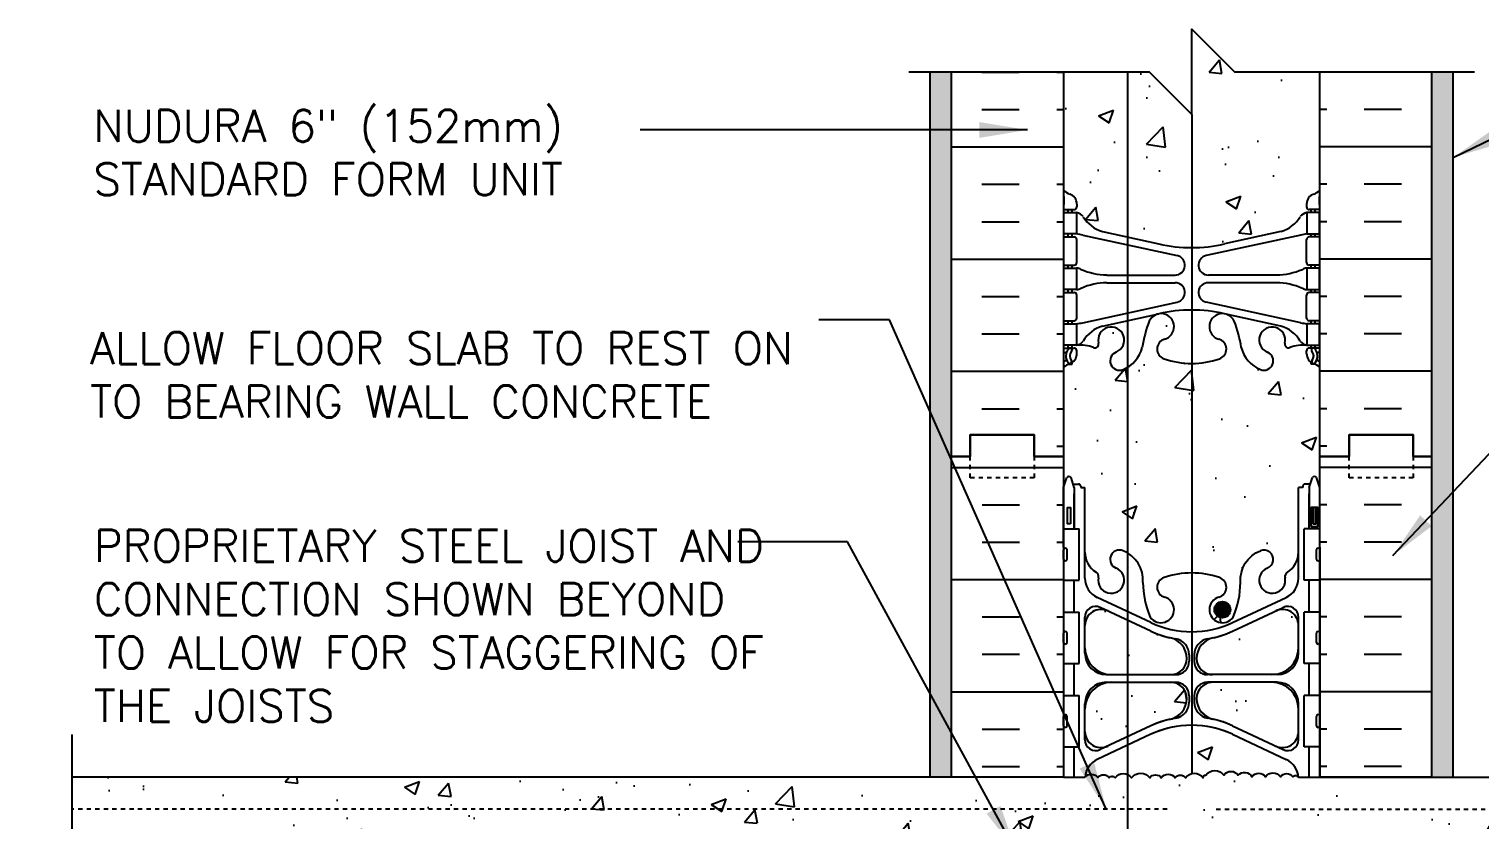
# Model space of a CAD drawing. Header units: inches. Extents: x 99.4 to 157.3, y 159.2 to 230.7.
# Drawn here: x 99.42 to 133.39, y 211.91 to 230.42 of the extents above; entities that cross this region are included whole.
import ezdxf

# ---------------------------------------------------------------- set-up
doc = ezdxf.new("R2010")
doc.units = ezdxf.units.IN
doc.header["$LTSCALE"] = 0.5
doc.header["$MEASUREMENT"] = 0
doc.linetypes.add('DASHED2', pattern=[0.375, 0.25, -0.125])
doc.linetypes.add('HIDDEN2', pattern=[0.1875, 0.125, -0.0625])
for name, color, linetype in [('HATCH', 12, 'Continuous'), ('Hidden2', 12, 'HIDDEN2'), ('line25', 2, 'Continuous'), ('LINE3', 3, 'Continuous'), ('LINE50', 5, 'Continuous'), ('LINE9', 9, 'Continuous'), ('TEXT', 4, 'Continuous'), ('Web_Edge', 9, 'Continuous')]:
    doc.layers.add(name, color=color, linetype=linetype)
doc.styles.add('DIM', font='romans.shx', dxfattribs={"width": 0.7})
doc.styles.add('ROMANS', font='romans.shx', dxfattribs={"height": 0.75})
doc.dimstyles.new('ext_12', dxfattribs={"dimscale": 12, "dimtxt": 0.075, "dimasz": 0.09375, "dimexe": 0.09375, "dimexo": 0.0625, "dimgap": 0.0625, "dimtad": 1, "dimdec": 1, "dimzin": 2, "dimdsep": 46, "dimlunit": 4, "dimtxsty": 'DIM', "dimcen": 0.09, "dimdle": 0.09375, "dimclrt": 4, "dimadec": 0, "dimazin": 0, "dimtfac": 1, "dimtdec": 1, "dimtmove": 2, "dimatfit": 3, "dimfxl": 1, "dimfrac": 2, "dimtolj": 1, "dimtzin": 0, "dimarcsym": 0})
pattern_1 = [(50, (0, 0), (3.5863, -0.31376), [0.375, -4.125]), (355, (0, 0), (-0.693757, 3.76096), [0.3, -3.3]), (100.4514, (0.299, -0.026), (2.892544, 3.4472), [0.3187, -3.50571]), (46.1842, (0, 1), (5.33621, -0.827596), [0.5625, -6.1875]), (96.6356, (0.4447, 0.931), (4.67331, 4.87059), [0.47805, -5.25857]), (351.1842, (0, 1), (4.67331, 4.87059), [0.45, -4.95]), (21, (0.5, 0.75), (2.984535, -2.013094), [0.375, -4.125]), (326, (0.5, 0.75), (1.216577, 3.62575), [0.3, -3.3]), (71.4514, (0.7487, 0.5822), (4.20111, 1.612656), [0.3187, -3.50571]), (37.5, (0, 0), (0.060799, 1.664469), [0, -3.26, 0, -3.35, 0, -3.3125]), (7.5, (0, 0), (1.315348, 1.972059), [0, -1.91, 0, -3.185, 0, -1.2625]), (327.5, (-1.115, 0), (2.669112, -0.1127744), [0, -1.25, 0, -3.9, 0, -5.175]), (317.5, (-1.615, 0), (2.91593, 0.500525), [0, -1.625, 0, -2.59, 0, -3.675])]

# ---------------------------------------------------------------- blocks, each defined once
blk = doc.blocks.new('Cutline')
at = {"layer": 'LINE9'}
blk.add_lwpolyline([(-12.25, 0), (-6.625, 0), (-5.625, -1), (-5.625, 1), (-4.625, 0), (1, 0)], dxfattribs=at)

msp = doc.modelspace()

# ---------------------------------------------------------------- hatches: boundary and pattern name
at = {"layer": 'HATCH'}
h = msp.add_hatch(dxfattribs=at)
h.set_pattern_fill('AR-CONC', color=256, scale=0.5)
h.set_pattern_definition(pattern_1)
h.paths.add_polyline_path([(129.645, 229.415), (127.645, 229.415), (126.645, 230.415), (126.645, 228.415), (125.645, 229.415), (123.645, 229.415), (123.645, 226.634, 0.082415), (123.788, 226.555, -0.317837), (123.955, 226.319), (123.955, 226.252, -0.414214), (123.892, 226.189), (123.845, 226.189), (123.845, 226.119), (123.95, 226.119, -0.188973), (124.106, 226.024, 0.196323), (124.555, 225.678), (125.877, 225.388, 0.057795), (126.645, 225.298, 0.057795), (127.413, 225.388), (128.735, 225.678, 0.196323), (129.184, 226.024, -0.188973), (129.34, 226.119), (129.445, 226.119), (129.445, 226.189), (129.397, 226.189, -0.414214), (129.335, 226.252), (129.335, 226.319, -0.317837), (129.501, 226.555, 0.082415), (129.645, 226.634)])
h.paths.add_polyline_path([(129.645, 222.504, 0.064398), (129.535, 222.57), (129.445, 222.57), (129.445, 222.612, -0.249069), (129.335, 222.819), (129.335, 222.887, -0.414214), (129.397, 222.949), (129.445, 222.949), (129.445, 223.019), (129.34, 223.019, 0.10046), (128.946, 222.962, -0.601435), (128.827, 223.067, 2.182095), (128.416, 222.854, -1), (128.253, 222.445, -0.24438), (127.805, 222.966, 0.053157), (127.639, 223.58, 0.223253), (127.438, 223.745), (127.419, 223.749, 0.955472), (127.281, 223.156, -0.735593), (127.293, 222.698, -0.082755), (126.645, 222.59, -0.082755), (125.996, 222.698, -0.735593), (126.009, 223.156, 0.955472), (125.871, 223.749), (125.851, 223.745, 0.223253), (125.651, 223.58, 0.053157), (125.485, 222.966, -0.24438), (125.036, 222.445, -1), (124.873, 222.854, 2.182095), (124.463, 223.067, -0.601435), (124.343, 222.962, 0.10046), (123.95, 223.019), (123.845, 223.019), (123.845, 222.949), (123.892, 222.949, -0.414214), (123.955, 222.887), (123.955, 222.819, -0.249069), (123.845, 222.612), (123.845, 222.57), (123.755, 222.57, 0.064398), (123.645, 222.504), (123.645, 220.415), (123.645, 219.687), (123.72, 219.917, -0.6), (123.82, 219.917), (123.869, 219.767), (123.995, 219.767, -0.414214), (124.045, 219.717), (124.045, 219.687), (124.145, 219.687), (124.145, 218.171, 0.258958), (124.404, 217.704, -0.31131), (124.46, 217.574, 2.127293), (124.873, 217.799, -1), (125.036, 218.207, -0.325306), (125.503, 217.465, 0.10488), (125.675, 216.653, 1.422913), (126.009, 217.12, -0.735593), (125.996, 217.578, -0.082755), (126.645, 217.687, -0.082755), (127.293, 217.578, -0.735593), (127.281, 217.12, 1.422913), (127.614, 216.653, 0.10488), (127.786, 217.465, -0.325306), (128.253, 218.207, -1), (128.416, 217.799, 2.127293), (128.829, 217.574, -0.31131), (128.886, 217.704, 0.258958), (129.145, 218.171), (129.145, 219.687), (129.245, 219.687), (129.245, 219.717, -0.414214), (129.295, 219.767), (129.421, 219.767), (129.47, 219.917, -0.6), (129.57, 219.917), (129.645, 219.687), (129.645, 220.415)])
h.paths.add_polyline_path([(126.155, 215.127), (124.77, 215.127, 0.414214), (124.145, 214.502), (124.145, 213.975, 0.549071), (124.679, 213.635), (125.691, 214.109, -0.053094), (126.142, 214.264, 0.350119), (126.53, 214.752, 0.413582)])
h.paths.add_polyline_path([(126.142, 216.169, -0.053094), (125.691, 216.324), (124.679, 216.798, 0.549071), (124.145, 216.458), (124.145, 215.932, 0.414214), (124.77, 215.307), (126.155, 215.307, 0.085652), (126.28, 215.328, 0.316711), (126.53, 215.681, 0.350119)])
h.paths.add_polyline_path([(129.145, 215.932), (129.145, 216.458, 0.549071), (128.611, 216.798), (127.598, 216.324, -0.053094), (127.148, 216.169, 0.350119), (126.76, 215.681, 0.413582), (127.135, 215.307), (128.52, 215.307, 0.414214)])
h.paths.add_polyline_path([(128.52, 215.127), (127.135, 215.127, 0.413582), (126.76, 214.752, 0.350119), (127.148, 214.264, -0.053094), (127.598, 214.109), (128.611, 213.635, 0.549071), (129.145, 213.975), (129.145, 214.502, 0.414214)])
h.paths.add_polyline_path([(127.598, 213.91, 0.093369), (126.792, 214.118, 0.016332), (126.645, 214.122, 0.109869), (125.691, 213.91), (124.433, 213.321, 0.270973), (124.146, 212.906, -0.486686), (124.447, 212.9, -0.520567), (124.708, 212.892, -0.520567), (124.85, 212.892, -0.520567), (125.237, 212.892, -0.520567), (125.663, 212.892, -0.520567), (125.932, 212.892, -0.520567), (126.256, 212.892, -0.520567), (126.5, 212.892, -0.520567), (126.911, 212.892, -0.520567), (126.974, 212.955, -0.520567), (127.393, 212.955, -0.520567), (127.732, 212.955, -0.520567), (128.056, 212.916, -0.520567), (128.372, 212.916, -0.520567), (128.72, 212.916, -0.520567), (129.012, 212.916, -0.542707), (129.143, 212.906, 0.270973), (128.857, 213.321)])
h.paths.add_polyline_path([(127.645, 209.656), (126.145, 209.656), (125.645, 209.656), (125.645, 208.942), (125.691, 208.92, 0.109869), (126.645, 208.708, 0.109869), (127.598, 208.92), (127.645, 208.942)])
h.paths.add_polyline_path([(128.857, 209.509, 0.118993), (129.04, 209.656), (128.145, 209.656), (128.145, 209.176)])
h.paths.add_polyline_path([(125.145, 209.656), (124.25, 209.656, 0.118993), (124.433, 209.509), (125.145, 209.176)])
h.paths.add_polyline_path([(125.145, 208.977), (124.679, 209.195, 0.549071), (124.145, 208.856), (124.145, 208.329, 0.414214), (124.77, 207.704), (125.145, 207.704)])
h.paths.add_polyline_path([(126.142, 208.566, -0.053094), (125.691, 208.722), (125.645, 208.743), (125.645, 207.704), (126.155, 207.704, 0.413582), (126.53, 208.078, 0.350119)])
h.paths.add_polyline_path([(127.645, 208.743), (127.598, 208.722, -0.053094), (127.148, 208.566, 0.350119), (126.76, 208.078, 0.413582), (127.135, 207.704), (127.645, 207.704)])
h.paths.add_polyline_path([(129.145, 208.329), (129.145, 208.856, 0.549071), (128.611, 209.195), (128.145, 208.977), (128.145, 207.704), (128.52, 207.704, 0.414214)])
h.paths.add_polyline_path([(128.52, 207.524), (128.145, 207.524), (128.145, 206.251), (128.611, 206.033, 0.549071), (129.145, 206.372), (129.145, 206.899, 0.414214)])
h.paths.add_polyline_path([(127.645, 207.524), (127.135, 207.524, 0.413582), (126.76, 207.15, 0.350119), (127.148, 206.662, -0.053094), (127.598, 206.506), (127.645, 206.485)])
h.paths.add_polyline_path([(126.53, 207.15, 0.413582), (126.155, 207.524), (125.645, 207.524), (125.645, 206.485), (125.691, 206.506, -0.053094), (126.142, 206.662, 0.350119)])
h.paths.add_polyline_path([(125.145, 207.524), (124.77, 207.524, 0.414214), (124.145, 206.899), (124.145, 206.372, 0.549071), (124.679, 206.033), (125.145, 206.251)])
h.paths.add_polyline_path([(129.421, 203.064), (129.295, 203.064, -0.414214), (129.245, 203.114), (129.245, 203.144), (129.145, 203.144), (129.145, 204.659, 0.258958), (128.886, 205.126, -0.31131), (128.829, 205.256, 2.127293), (128.416, 205.032, -1), (128.253, 204.623, -0.325306), (127.786, 205.365, 0.034052), (127.768, 205.637), (127.396, 205.637, -0.53267), (127.293, 205.252, -0.082755), (126.645, 205.144, -0.082755), (125.996, 205.252, -0.53267), (125.893, 205.637), (125.522, 205.637, 0.034052), (125.503, 205.365, -0.325306), (125.036, 204.623, -1), (124.873, 205.032, 2.127293), (124.46, 205.256, -0.31131), (124.404, 205.126, 0.258958), (124.145, 204.659), (124.145, 203.144), (124.045, 203.144), (124.045, 203.114, -0.414214), (123.995, 203.064), (123.869, 203.064), (123.82, 202.914, -0.6), (123.72, 202.914), (123.645, 203.144), (123.645, 202.415), (123.645, 200.326, 0.064398), (123.755, 200.26), (123.845, 200.26), (123.845, 200.219, -0.249069), (123.955, 200.011), (123.955, 199.944, -0.414214), (123.892, 199.881), (123.845, 199.881), (123.845, 199.811), (123.95, 199.811, 0.10046), (124.343, 199.869, -0.601435), (124.463, 199.764, 2.182095), (124.873, 199.977, -1), (125.036, 200.385, -0.24438), (125.485, 199.864, 0.053157), (125.651, 199.25, 0.223253), (125.851, 199.085), (125.871, 199.081, 0.955472), (126.009, 199.675, -0.735593), (125.996, 200.133, -0.082755), (126.645, 200.241, -0.082755), (127.293, 200.133, -0.735593), (127.281, 199.675, 0.955472), (127.419, 199.081), (127.438, 199.085, 0.223253), (127.639, 199.25, 0.053157), (127.805, 199.864, -0.24438), (128.253, 200.385, -1), (128.416, 199.977, 2.182095), (128.827, 199.764, -0.601435), (128.946, 199.869, 0.10046), (129.34, 199.811), (129.445, 199.811), (129.445, 199.881), (129.397, 199.881, -0.414214), (129.335, 199.944), (129.335, 200.011, -0.249069), (129.445, 200.219), (129.445, 200.26), (129.535, 200.26, 0.064398), (129.645, 200.326), (129.645, 202.415), (129.645, 203.144), (129.57, 202.914, -0.6), (129.47, 202.914)])
h.paths.add_polyline_path([(127.645, 206.104, 0.009886), (127.614, 206.177, 1.422913), (127.281, 205.71, -0.101347), (127.366, 205.666), (127.366, 205.864), (127.645, 205.864)])
h.paths.add_polyline_path([(125.675, 206.177, 0.009886), (125.645, 206.104), (125.645, 205.864), (125.923, 205.864), (125.923, 205.666, -0.101347), (126.009, 205.71, 1.422913)])
h.paths.add_polyline_path([(129.645, 196.197, 0.082415), (129.501, 196.276, -0.317837), (129.335, 196.511), (129.335, 196.579, -0.414214), (129.397, 196.641), (129.445, 196.641), (129.445, 196.711), (129.34, 196.711, -0.188973), (129.184, 196.806, 0.196323), (128.735, 197.153), (127.413, 197.443, 0.057795), (126.645, 197.532, 0.057795), (125.877, 197.443), (124.555, 197.153, 0.196323), (124.106, 196.806, -0.188973), (123.95, 196.711), (123.845, 196.711), (123.845, 196.641), (123.892, 196.641, -0.414214), (123.955, 196.579), (123.955, 196.511, -0.317837), (123.788, 196.276, 0.082415), (123.645, 196.197), (123.645, 190.634, 0.082415), (123.788, 190.555, -0.317837), (123.955, 190.319), (123.955, 190.252, -0.414214), (123.892, 190.189), (123.845, 190.189), (123.845, 190.119), (123.95, 190.119, -0.188973), (124.106, 190.024, 0.196323), (124.555, 189.678), (125.877, 189.388, 0.057795), (126.645, 189.298, 0.057795), (127.413, 189.388), (128.735, 189.678, 0.196323), (129.184, 190.024, -0.188973), (129.34, 190.119), (129.445, 190.119), (129.445, 190.189), (129.397, 190.189, -0.414214), (129.335, 190.252), (129.335, 190.319, -0.317837), (129.501, 190.555, 0.082415), (129.645, 190.634)])
h = msp.add_hatch(dxfattribs=at)
h.set_pattern_fill('AR-SAND', color=256, scale=0.25, style=0)
h.set_pattern_definition([(142.5, (120.6231, 219.33218), (0.0157483, 0.481706), [0, -0.38, 0, -0.425, 0, -0.40625]), (172.5, (120.6231, 219.3322), (-0.442444, 0.705537), [0, -0.205, 0, -0.3425, 0, -0.13125]), (212.5, (120.9306, 219.3322), (-0.7785355, 0.0014148), [0, -0.125, 0, -0.45, 0, -0.5875]), (222.5, (120.9306, 219.3322), (-0.751532, 0.219419), [0, -0.0625, 0, -0.295, 0, -0.3375])])
h.paths.add_polyline_path([(120.52, 229.415), (121.02, 229.415), (121.02, 220.415), (121.02, 212.906), (120.52, 212.906)])
h.paths.add_polyline_path([(121.02, 184.415), (120.52, 184.415), (120.52, 195.656), (121.02, 195.656)])
h.paths.add_polyline_path([(100.42, 196.156), (100.42, 195.656), (123.145, 195.656), (123.145, 196.156)])
h = msp.add_hatch(dxfattribs=at)
h.set_pattern_fill('AR-SAND', color=256, scale=0.25, style=0)
h.set_pattern_definition([(37.5, (132.6664, 219.33218), (-0.0157483, 0.481706), [0, -0.38, 0, -0.425, 0, -0.40625]), (7.5, (132.6664, 219.3322), (0.442444, 0.705537), [0, -0.205, 0, -0.3425, 0, -0.13125]), (327.5, (132.3589, 219.3322), (0.7785355, 0.0014148), [0, -0.125, 0, -0.45, 0, -0.5875]), (317.5, (132.3589, 219.3322), (0.751532, 0.219419), [0, -0.0625, 0, -0.295, 0, -0.3375])])
h.paths.add_polyline_path([(132.77, 229.415), (132.27, 229.415), (132.27, 220.415), (132.27, 212.906), (132.77, 212.906)])
h.paths.add_polyline_path([(156.329, 195.656), (156.329, 196.156), (133.457, 196.156), (130.145, 196.156), (130.145, 195.656)])
h.paths.add_polyline_path([(132.27, 184.415), (132.77, 184.415), (132.77, 195.656), (132.27, 195.656)])
h = msp.add_hatch(dxfattribs=at)
h.set_pattern_fill('INSUL', color=256, scale=7, style=0)
h.set_pattern_definition([(0, (-2802.5168, -194.5942), (0, 2.625), []), (0, (-2802.5168, -193.7192), (0, 2.625), [0.875, -0.875]), (0, (-2802.5168, -192.8442), (0, 2.625), [0.875, -0.875])])
h.paths.add_polyline_path([(123.645, 209.656), (121.02, 209.656), (121.02, 202.415), (121.457, 202.415), (121.457, 202.915), (122.957, 202.915), (122.957, 202.415), (123.645, 202.415)])
h.paths.add_polyline_path([(121.02, 212.906), (123.645, 212.906), (123.645, 220.415), (122.957, 220.415), (122.957, 220.915), (121.457, 220.915), (121.457, 220.415), (121.02, 220.415)])
h = msp.add_hatch(dxfattribs=at)
h.set_pattern_fill('AR-CONC', color=256, scale=0.5)
h.set_pattern_definition(pattern_1)
h.paths.add_polyline_path([(156.329, 212.906), (129.645, 212.906), (129.143, 212.906, 0.542707), (129.012, 212.916, 0.520567), (128.72, 212.916, 0.520567), (128.372, 212.916, 0.520567), (128.056, 212.916, 0.520567), (127.732, 212.955, 0.520567), (127.393, 212.955, 0.520567), (126.974, 212.955, 0.520567), (126.911, 212.892, 0.520567), (126.5, 212.892, 0.520567), (126.256, 212.892, 0.520567), (125.932, 212.892, 0.520567), (125.663, 212.892, 0.520567), (125.237, 212.892, 0.520567), (124.85, 212.892, 0.520567), (124.708, 212.892, 0.520567), (124.447, 212.9, 0.486686), (124.146, 212.906), (123.645, 212.906), (100.42, 212.906), (100.42, 211.656), (126.895, 211.656), (127.145, 211.656), (156.329, 211.656)])
h.paths.add_polyline_path([(156.329, 211.406), (127.145, 211.406), (127.145, 211.156), (130.746, 211.156), (131.746, 210.156), (156.329, 210.156)])
h.paths.add_polyline_path([(156.329, 211.656), (127.145, 211.656), (127.145, 211.406), (156.329, 211.406)])
h.paths.add_polyline_path([(122.543, 211.156), (126.145, 211.156), (126.145, 211.406), (100.42, 211.406), (100.42, 210.156), (121.543, 210.156)])
h.paths.add_polyline_path([(126.145, 211.656), (100.42, 211.656), (100.42, 211.406), (126.145, 211.406)])
at = {"layer": 'LINE3'}
msp.add_hatch(color=256, dxfattribs=at).paths.add_polyline_path([(127.551, 216.827, 1), (127.176, 216.827, 1)])

# ---------------------------------------------------------------- linework, layer by layer
at = {"layer": 'HATCH'}
for p, q in [((121.733, 229.406), (122.608, 229.406)), ((123.483, 229.406), (123.645, 229.406)), ((129.806, 229.406), (129.645, 229.406)), ((131.556, 229.406), (130.681, 229.406)), ((121.733, 228.531), (122.608, 228.531)), ((123.483, 228.531), (123.645, 228.531)), ((129.806, 228.531), (129.645, 228.531)), ((131.556, 228.531), (130.681, 228.531)), ((121.02, 227.656), (123.645, 227.656)), ((132.27, 227.656), (129.645, 227.656)), ((121.733, 226.781), (122.608, 226.781)), ((123.483, 226.781), (123.645, 226.781)), ((129.806, 226.781), (129.645, 226.781)), ((131.556, 226.781), (130.681, 226.781)), ((121.733, 225.906), (122.608, 225.906)), ((123.483, 225.906), (123.645, 225.906)), ((129.806, 225.906), (129.645, 225.906)), ((131.556, 225.906), (130.681, 225.906)), ((121.02, 225.031), (123.645, 225.031)), ((132.27, 225.031), (129.645, 225.031)), ((121.733, 224.156), (122.608, 224.156)), ((123.483, 224.156), (123.645, 224.156)), ((129.806, 224.156), (129.645, 224.156)), ((131.556, 224.156), (130.681, 224.156)), ((121.733, 223.281), (122.608, 223.281)), ((123.483, 223.281), (123.645, 223.281)), ((129.806, 223.281), (129.645, 223.281)), ((131.556, 223.281), (130.681, 223.281)), ((121.02, 222.406), (123.645, 222.406)), ((132.27, 222.406), (129.645, 222.406)), ((121.733, 221.531), (122.608, 221.531)), ((123.483, 221.531), (123.645, 221.531)), ((129.806, 221.531), (129.645, 221.531)), ((131.556, 221.531), (130.681, 221.531)), ((123.483, 220.656), (123.645, 220.656)), ((129.806, 220.656), (129.645, 220.656)), ((132.27, 220.156), (129.645, 220.156)), ((129.806, 219.281), (129.645, 219.281)), ((131.556, 219.281), (130.681, 219.281)), ((129.806, 218.406), (129.645, 218.406)), ((131.556, 218.406), (130.681, 218.406)), ((132.27, 217.531), (129.645, 217.531)), ((129.806, 216.656), (129.645, 216.656)), ((131.556, 216.656), (130.681, 216.656)), ((129.806, 215.781), (129.645, 215.781)), ((131.556, 215.781), (130.681, 215.781)), ((132.27, 214.906), (129.645, 214.906)), ((129.806, 214.031), (129.645, 214.031)), ((131.556, 214.031), (130.681, 214.031)), ((129.806, 213.156), (129.645, 213.156)), ((131.556, 213.156), (130.681, 213.156))]:
    msp.add_line(p, q, dxfattribs=at)
msp.add_lwpolyline([(124.146, 212.906, -0.486686), (124.447, 212.9, -0.520567), (124.708, 212.892, -0.520567), (124.85, 212.892, -0.520567), (125.237, 212.892, -0.520567), (125.663, 212.892, -0.520567), (125.932, 212.892, -0.520567), (126.256, 212.892, -0.520567), (126.5, 212.892, -0.520567), (126.911, 212.892, -0.520567), (126.974, 212.955, -0.520567), (127.393, 212.955, -0.520567), (127.732, 212.955, -0.520567), (128.056, 212.916, -0.520567), (128.372, 212.916, -0.520567), (128.72, 212.916, -0.520567), (129.012, 212.916, -0.542707), (129.143, 212.906)], format="xyb", dxfattribs=at)
at = {"layer": 'Hidden2', "linetype": 'HIDDEN2'}
for p, q in [((126.07, 212.156), (100.42, 212.156)), ((127.22, 212.156), (156.329, 212.156))]:
    msp.add_line(p, q, dxfattribs=at)
at = {"layer": 'line25'}
for p, q in [((123.645, 229.415), (123.645, 220.415)), ((129.645, 220.415), (129.645, 229.415)), ((123.645, 220.415), (123.645, 212.906)), ((129.645, 212.906), (129.645, 220.415)), ((123.645, 218.72), (124.01, 218.72)), ((124.01, 217.52), (124.01, 218.72)), ((129.645, 218.72), (129.28, 218.72)), ((129.28, 217.52), (129.28, 218.72)), ((123.645, 217.52), (124.01, 217.52)), ((129.645, 217.52), (129.28, 217.52)), ((123.645, 216.77), (124.01, 216.77)), ((124.01, 215.57), (124.01, 216.77)), ((129.28, 215.57), (129.28, 216.77)), ((129.645, 216.77), (129.28, 216.77)), ((123.645, 215.57), (124.01, 215.57)), ((129.645, 215.57), (129.28, 215.57)), ((123.645, 214.82), (124.01, 214.82)), ((124.01, 213.62), (124.01, 214.82)), ((129.645, 214.82), (129.28, 214.82)), ((129.28, 213.62), (129.28, 214.82)), ((123.645, 213.62), (124.01, 213.62)), ((129.645, 213.62), (129.28, 213.62)), ((132.27, 212.906), (129.645, 212.906))]:
    msp.add_line(p, q, dxfattribs=at)
at = {"layer": 'LINE3'}
for p, q in [((125.145, 229.415), (125.145, 185.371)), ((126.645, 228.415), (126.645, 212.991))]:
    msp.add_line(p, q, dxfattribs=at)
msp.add_circle((127.363, 216.827), 0.188, dxfattribs=at)
at = {"layer": 'LINE50'}
for p, q in [((121.02, 220.415), (121.02, 229.415)), ((132.27, 220.415), (132.27, 229.415)), ((121.02, 212.906), (121.02, 220.415)), ((132.27, 212.906), (132.27, 220.415))]:
    msp.add_line(p, q, dxfattribs=at)
for points in [[(121.02, 220.415), (121.457, 220.415), (121.457, 220.915), (122.957, 220.915), (122.957, 220.415), (123.645, 220.415)], [(123.645, 220.415), (122.957, 220.415), (122.957, 220.915), (121.457, 220.915), (121.457, 220.415), (121.02, 220.415)], [(132.27, 220.415), (131.832, 220.415), (131.832, 220.915), (130.332, 220.915), (130.332, 220.415), (129.645, 220.415)], [(129.645, 220.415), (130.332, 220.415), (130.332, 220.915), (131.832, 220.915), (131.832, 220.415), (132.27, 220.415)]]:
    msp.add_lwpolyline(points, dxfattribs=at)
at = {"layer": 'LINE9'}
for p, q in [((120.52, 212.906), (120.52, 229.415)), ((132.77, 212.906), (132.77, 229.415)), ((123.645, 219.687), (123.72, 219.917)), ((123.895, 219.687), (123.82, 219.917)), ((129.395, 219.687), (129.47, 219.917)), ((129.645, 219.687), (129.57, 219.917)), ((123.869, 219.767), (123.995, 219.767)), ((123.895, 219.687), (123.895, 218.72)), ((124.045, 219.717), (124.045, 219.687)), ((124.045, 219.717), (124.045, 219.717)), ((124.045, 219.687), (124.145, 219.687)), ((124.145, 217.565), (124.145, 219.687)), ((129.245, 219.687), (129.145, 219.687)), ((129.145, 217.565), (129.145, 219.687)), ((129.245, 219.717), (129.245, 219.687)), ((129.245, 219.717), (129.245, 219.717)), ((129.421, 219.767), (129.295, 219.767)), ((129.395, 219.687), (129.395, 218.72)), ((123.645, 218.01), (123.645, 218.23)), ((123.645, 218.175), (123.645, 218.175)), ((123.685, 218.27), (123.685, 218.27)), ((123.725, 218.01), (123.725, 218.23)), ((129.565, 218.01), (129.565, 218.23)), ((129.605, 218.27), (129.605, 218.27)), ((129.645, 218.01), (129.645, 218.23)), ((129.645, 218.175), (129.645, 218.175)), ((123.645, 218.065), (123.645, 218.065)), ((123.685, 217.97), (123.685, 217.97)), ((129.605, 217.97), (129.605, 217.97)), ((129.645, 218.065), (129.645, 218.065)), ((125.691, 216.523), (124.433, 217.112)), ((125.691, 216.523), (124.433, 217.112)), ((127.598, 216.523), (128.857, 217.112)), ((127.598, 216.523), (128.857, 217.112)), ((125.691, 216.324), (124.501, 216.881)), ((125.691, 216.324), (124.501, 216.881)), ((127.598, 216.324), (128.789, 216.881)), ((127.598, 216.324), (128.789, 216.881)), ((124.145, 215.807), (124.145, 216.655)), ((129.145, 215.807), (129.145, 216.655)), ((123.645, 216.06), (123.645, 216.28)), ((123.645, 216.225), (123.645, 216.225)), ((123.645, 216.115), (123.645, 216.115)), ((123.685, 216.32), (123.685, 216.32)), ((123.725, 216.06), (123.725, 216.28)), ((129.565, 216.06), (129.565, 216.28)), ((129.605, 216.32), (129.605, 216.32)), ((129.645, 216.06), (129.645, 216.28)), ((129.645, 216.225), (129.645, 216.225)), ((129.645, 216.115), (129.645, 216.115)), ((123.685, 216.02), (123.685, 216.02)), ((126.585, 215.773), (126.585, 215.619)), ((126.705, 215.773), (126.705, 215.619)), ((129.605, 216.02), (129.605, 216.02)), ((126.53, 215.682), (126.53, 215.682)), ((126.76, 215.682), (126.76, 215.682)), ((124.645, 215.307), (126.272, 215.307)), ((124.645, 215.307), (126.155, 215.307)), ((124.645, 215.127), (126.272, 215.127)), ((124.645, 215.127), (126.155, 215.127)), ((128.645, 215.307), (127.017, 215.307)), ((128.645, 215.127), (127.017, 215.127)), ((128.645, 215.307), (127.135, 215.307)), ((128.645, 215.127), (127.135, 215.127)), ((126.585, 214.814), (126.585, 214.66)), ((126.705, 214.814), (126.705, 214.66)), ((124.145, 213.778), (124.145, 214.627)), ((129.145, 213.778), (129.145, 214.627)), ((123.645, 214.11), (123.645, 214.33)), ((123.645, 214.275), (123.645, 214.275)), ((123.645, 214.165), (123.645, 214.165)), ((123.685, 214.37), (123.685, 214.37)), ((123.685, 214.07), (123.685, 214.07)), ((123.725, 214.11), (123.725, 214.33)), ((125.691, 214.109), (124.501, 213.552)), ((125.691, 214.109), (124.501, 213.552)), ((127.598, 214.109), (128.789, 213.552)), ((127.598, 214.109), (128.789, 213.552)), ((129.565, 214.11), (129.565, 214.33)), ((129.605, 214.37), (129.605, 214.37)), ((129.605, 214.07), (129.605, 214.07)), ((129.645, 214.11), (129.645, 214.33)), ((129.645, 214.275), (129.645, 214.275)), ((129.645, 214.165), (129.645, 214.165)), ((125.691, 213.91), (124.433, 213.321)), ((125.691, 213.91), (124.433, 213.321)), ((127.598, 213.91), (128.857, 213.321)), ((127.598, 213.91), (128.857, 213.321)), ((123.645, 212.906), (100.42, 212.906)), ((123.645, 212.906), (124.146, 212.906)), ((129.143, 212.906), (129.645, 212.906)), ((129.645, 212.906), (156.329, 212.906))]:
    msp.add_line(p, q, dxfattribs=at)
at = {"layer": 'LINE9', "linetype": 'DASHED2', "ltscale": 0.15}
for points in [[(122.957, 220.415), (122.957, 220.415), (122.957, 219.915), (121.457, 219.915), (121.457, 220.415), (121.457, 220.415)], [(131.832, 220.415), (131.832, 220.415), (131.832, 219.915), (130.332, 219.915), (130.332, 220.415), (130.332, 220.415)]]:
    msp.add_lwpolyline(points, dxfattribs=at)
at = {"layer": 'LINE9'}
for points in [[(123.645, 218.287), (123.645, 219.687)], [(123.895, 218.72), (123.895, 219.537)], [(129.395, 218.72), (129.395, 219.537)], [(129.645, 218.287), (129.645, 219.687)], [(123.645, 218.287), (123.645, 212.906)], [(129.645, 218.287), (129.645, 212.906)], [(123.895, 216.77), (123.895, 217.52)], [(129.395, 216.77), (129.395, 217.52)], [(123.895, 214.82), (123.895, 215.57)], [(129.395, 214.82), (129.395, 215.57)], [(100.42, 213.906), (100.42, 205.531), (101.42, 204.531), (99.42, 204.531), (100.42, 203.531), (100.42, 194.656)], [(123.895, 212.906), (123.895, 213.62)], [(129.395, 212.906), (129.395, 213.62)]]:
    msp.add_lwpolyline(points, dxfattribs=at)
for points in [[(123.805, 218.837), (123.735, 218.837), (123.735, 219.217), (123.805, 219.217)], [(129.445, 218.777), (129.595, 218.777), (129.595, 219.217), (129.445, 219.217)], [(129.485, 218.837), (129.555, 218.837), (129.555, 219.217), (129.485, 219.217)]]:
    msp.add_lwpolyline(points, close=True, dxfattribs=at)
for points in [[(125.503, 217.465, 0.325312), (125.036, 218.207)], [(127.786, 217.465, -0.325312), (128.253, 218.207)]]:
    msp.add_lwpolyline(points, format="xyb", dxfattribs=at)
for centre, radius, start, end in [((123.77, 219.89), 0.0567, 28.0725, 151.9275), ((129.52, 219.89), 0.0567, 28.0725, 151.9275), ((123.995, 219.717), 0.05, 0, 90), ((129.295, 219.717), 0.05, 90, 180), ((123.685, 218.23), 0.04, 90, 180), ((123.685, 218.23), 0.04, 360, 90), ((124.695, 218.171), 0.55, 180, 238.0732), ((124.955, 218.003), 0.22, 68.1963, 248.1963), ((128.335, 218.003), 0.22, 291.8037, 111.8037), ((128.595, 218.171), 0.55, 301.9268, 0), ((129.605, 218.23), 0.04, 90, 180), ((129.605, 218.23), 0.04, 0, 90), ((123.685, 218.01), 0.04, 180, 270), ((123.685, 218.01), 0.04, 270, 0), ((124.76, 217.516), 0.305, 168.9056, 68.1963), ((128.53, 217.516), 0.305, 111.8037, 11.0944), ((129.605, 218.01), 0.04, 180, 270), ((129.605, 218.01), 0.04, 270, 0), ((124.645, 217.565), 0.5, 180, 244.9204), ((124.338, 217.598), 0.125, 348.9056, 58.0732), ((127.503, 217.466), 2, 180.0146, 203.9638), ((126.074, 217.351), 0.24, 108.923, 254.2747), ((126.645, 215.687), 2, 90, 108.923), ((126.645, 215.687), 2, 71.077, 90), ((127.216, 217.351), 0.24, 285.7253, 71.077), ((125.786, 217.466), 2, 336.0362, 359.9854), ((128.952, 217.598), 0.125, 121.9268, 191.0944), ((128.645, 217.565), 0.5, 295.0796, 0), ((125.926, 216.827), 0.305, 214.6703, 74.2747), ((127.363, 216.827), 0.305, 105.7253, 325.3297), ((124.395, 216.655), 0.25, 64.9204, 180), ((124.52, 216.458), 0.375, 64.9204, 180), ((124.52, 216.458), 0.375, 64.9204, 180), ((128.77, 216.458), 0.375, 0, 115.0796), ((128.77, 216.458), 0.375, 0, 115.0796), ((128.895, 216.655), 0.25, 0, 115.0796), ((126.645, 218.561), 2.25, 244.9204, 270), ((126.645, 218.561), 2.25, 270, 295.0796), ((123.685, 216.28), 0.04, 90, 180), ((123.685, 216.28), 0.04, 360, 90), ((126.645, 218.362), 2.25, 244.9204, 260.4613), ((126.645, 218.362), 2.25, 244.9204, 256.7462), ((126.03, 215.682), 0.5, 0, 77.0773), ((126.21, 215.773), 0.375, 360, 80.4613), ((127.08, 215.773), 0.375, 99.5387, 180), ((127.26, 215.682), 0.5, 102.9227, 180), ((126.645, 218.362), 2.25, 279.5387, 295.0796), ((126.645, 218.362), 2.25, 283.2538, 295.0796), ((129.605, 216.28), 0.04, 90, 180), ((129.605, 216.28), 0.04, 0, 90), ((123.685, 216.06), 0.04, 180, 270), ((123.685, 216.06), 0.04, 270, 0), ((124.77, 215.932), 0.625, 180, 270), ((124.77, 215.932), 0.625, 180, 270), ((124.645, 215.807), 0.5, 180, 270), ((124.645, 215.807), 0.5, 180, 270), ((128.52, 215.932), 0.625, 270, 0), ((128.52, 215.932), 0.625, 270, 0), ((128.645, 215.807), 0.5, 270, 0), ((128.645, 215.807), 0.5, 270, 0), ((129.605, 216.06), 0.04, 180, 270), ((129.605, 216.06), 0.04, 270, 0), ((126.155, 215.682), 0.375, 270, 0), ((126.272, 215.619), 0.312, 270, 0), ((127.017, 215.619), 0.312, 180, 270), ((127.135, 215.682), 0.375, 180, 270), ((124.77, 214.502), 0.625, 90, 180), ((124.645, 214.627), 0.5, 90, 180), ((124.77, 214.502), 0.625, 90, 180), ((124.645, 214.627), 0.5, 90, 180), ((126.155, 215.682), 0.375, 270, 289.5821), ((126.155, 214.752), 0.375, 0, 90), ((126.155, 214.752), 0.375, 63.1882, 90), ((126.272, 214.814), 0.312, 0, 90), ((127.017, 214.814), 0.312, 90, 180), ((127.135, 214.752), 0.375, 90, 180), ((127.135, 214.752), 0.375, 90, 116.8118), ((127.135, 215.682), 0.375, 250.4179, 270), ((128.52, 214.502), 0.625, 360, 90), ((128.52, 214.502), 0.625, 360, 90), ((128.645, 214.627), 0.5, 0, 90), ((128.645, 214.627), 0.5, 0, 90), ((126.03, 214.751), 0.5, 282.9227, 0), ((127.26, 214.751), 0.5, 180, 257.0773), ((126.03, 214.751), 0.5, 282.9227, 324.4006), ((126.21, 214.66), 0.375, 279.5387, 0), ((127.08, 214.66), 0.375, 180, 260.4613), ((127.26, 214.751), 0.5, 215.5994, 257.0773), ((123.685, 214.33), 0.04, 90, 180), ((123.685, 214.11), 0.04, 180, 270), ((123.685, 214.33), 0.04, 360, 90), ((123.685, 214.11), 0.04, 270, 0), ((126.645, 212.071), 2.25, 99.5387, 115.0796), ((126.645, 212.071), 2.25, 102.9227, 115.0796), ((126.645, 211.872), 2.25, 90, 115.0796), ((126.645, 211.872), 2.25, 93.7428, 115.0796), ((126.645, 211.872), 2.25, 64.9204, 90), ((126.645, 211.872), 2.25, 64.9204, 86.2572), ((126.645, 212.071), 2.25, 64.9204, 80.4613), ((126.645, 212.071), 2.25, 64.9204, 77.0773), ((129.605, 214.33), 0.04, 90, 180), ((129.605, 214.11), 0.04, 180, 270), ((129.605, 214.33), 0.04, 0, 90), ((129.605, 214.11), 0.04, 270, 0), ((124.52, 213.975), 0.375, 180, 295.0796), ((124.52, 213.975), 0.375, 180, 295.0796), ((124.395, 213.778), 0.25, 180, 295.0796), ((128.77, 213.975), 0.375, 244.9204, 360), ((128.77, 213.975), 0.375, 244.9204, 360), ((128.895, 213.778), 0.25, 244.9204, 0), ((124.645, 212.869), 0.5, 115.0796, 175.7256), ((128.645, 212.869), 0.5, 4.2744, 64.9204)]:
    msp.add_arc(centre, radius, start, end, dxfattribs=at)
at = {"layer": 'Web_Edge'}
for p, q in [((123.655, 226.309), (123.655, 226.495)), ((123.955, 226.319), (123.955, 226.252)), ((129.335, 226.319), (129.335, 226.252)), ((129.635, 226.309), (129.635, 226.495)), ((123.645, 226.189), (123.892, 226.189)), ((123.755, 226.119), (123.755, 226.189)), ((123.845, 226.119), (123.845, 226.189)), ((129.645, 226.189), (129.397, 226.189)), ((129.445, 226.119), (129.445, 226.189)), ((129.535, 226.119), (129.535, 226.189)), ((123.755, 225.549), (123.755, 225.619)), ((123.845, 225.549), (123.845, 225.619)), ((124.094, 225.595), (126.305, 225.114)), ((124.555, 225.678), (125.877, 225.388)), ((129.196, 225.595), (126.984, 225.114)), ((128.735, 225.678), (127.413, 225.388)), ((129.445, 225.549), (129.445, 225.619)), ((129.535, 225.549), (129.535, 225.619)), ((123.645, 225.549), (123.892, 225.549)), ((123.955, 224.952), (123.955, 225.487)), ((129.335, 224.952), (129.335, 225.487)), ((129.645, 225.549), (129.397, 225.549)), ((123.645, 224.889), (123.892, 224.889)), ((123.755, 224.819), (123.755, 224.889)), ((123.845, 224.819), (123.845, 224.889)), ((124.659, 224.659), (126.256, 224.659)), ((128.63, 224.659), (127.034, 224.659)), ((129.645, 224.889), (129.397, 224.889)), ((129.445, 224.819), (129.445, 224.889)), ((129.535, 224.819), (129.535, 224.889)), ((123.645, 224.249), (123.892, 224.249)), ((123.755, 224.249), (123.755, 224.319)), ((123.845, 224.249), (123.845, 224.319)), ((124.659, 224.479), (126.256, 224.479)), ((128.63, 224.479), (127.034, 224.479)), ((129.645, 224.249), (129.397, 224.249)), ((129.445, 224.249), (129.445, 224.319)), ((129.535, 224.249), (129.535, 224.319)), ((123.955, 223.652), (123.955, 224.187)), ((124.094, 223.543), (126.305, 224.024)), ((129.196, 223.543), (126.984, 224.024)), ((129.335, 223.652), (129.335, 224.187)), ((123.645, 223.589), (123.892, 223.589)), ((123.755, 223.519), (123.755, 223.589)), ((123.845, 223.519), (123.845, 223.589)), ((124.555, 223.46), (125.877, 223.751)), ((128.735, 223.46), (127.413, 223.751)), ((129.645, 223.589), (129.397, 223.589)), ((129.445, 223.519), (129.445, 223.589)), ((129.535, 223.519), (129.535, 223.589)), ((123.645, 222.949), (123.892, 222.949)), ((123.755, 222.949), (123.755, 223.019)), ((123.845, 222.949), (123.845, 223.019)), ((123.955, 222.819), (123.955, 222.887)), ((129.335, 222.819), (129.335, 222.887)), ((129.645, 222.949), (129.397, 222.949)), ((129.445, 222.949), (129.445, 223.019)), ((129.535, 222.949), (129.535, 223.019)), ((123.645, 222.849), (123.687, 222.849)), ((123.755, 222.57), (123.845, 222.57)), ((123.845, 222.57), (123.845, 222.612)), ((129.445, 222.57), (129.445, 222.612)), ((129.535, 222.57), (129.445, 222.57)), ((129.645, 222.849), (129.603, 222.849))]:
    msp.add_line(p, q, dxfattribs=at)
for points in [[(123.65, 226.119), (123.95, 226.119), (123.95, 225.619), (123.65, 225.619)], [(129.64, 226.119), (129.34, 226.119), (129.34, 225.619), (129.64, 225.619)], [(123.65, 224.819), (123.95, 224.819), (123.95, 224.319), (123.65, 224.319)], [(129.64, 224.819), (129.34, 224.819), (129.34, 224.319), (129.64, 224.319)], [(123.65, 223.519), (123.95, 223.519), (123.95, 223.019), (123.65, 223.019)], [(129.64, 223.519), (129.34, 223.519), (129.34, 223.019), (129.64, 223.019)]]:
    msp.add_lwpolyline(points, close=True, dxfattribs=at)
for centre, radius, start, end in [((123.955, 227.026), 0.5, 231.6833, 250.5288), ((129.335, 227.026), 0.5, 289.4712, 308.3167), ((123.955, 227.026), 0.6, 238.8907, 238.927), ((123.635, 226.495), 0.02, 360, 58.927), ((123.635, 226.309), 0.02, 299.988, 360), ((123.705, 226.319), 0.25, 0, 70.5288), ((129.585, 226.319), 0.25, 109.4712, 180), ((129.655, 226.495), 0.02, 121.073, 180), ((129.655, 226.309), 0.02, 180, 240.012), ((129.335, 227.026), 0.6, 301.073, 301.1093), ((123.892, 226.252), 0.0625, 270, 0), ((123.907, 225.873), 0.25, 37.2777, 80.0823), ((124.754, 226.401), 0.75, 210.155, 254.5838), ((128.535, 226.401), 0.75, 285.4162, 329.845), ((129.383, 225.873), 0.25, 99.9177, 142.7223), ((129.397, 226.252), 0.0625, 180, 270), ((123.859, 224.623), 1, 76.4291, 84.7991), ((129.43, 224.623), 1, 95.2009, 103.5709), ((123.892, 225.487), 0.0625, 0, 90), ((126.645, 228.655), 3.356, 256.7692, 270), ((126.645, 228.655), 3.356, 270, 283.2308), ((129.397, 225.487), 0.0625, 90, 180), ((123.892, 224.952), 0.0625, 270, 0), ((126.256, 224.889), 0.23, 270, 77.6055), ((127.034, 224.889), 0.23, 102.3945, 270), ((129.397, 224.952), 0.0625, 180, 270), ((123.946, 224.6), 0.219, 60.4937, 88.92), ((123.946, 224.6), 0.219, 60.4937, 88.92), ((124.69, 226.259), 1.6, 246.5673, 268.9203), ((124.69, 226.259), 1.6, 246.5673, 268.9203), ((128.6, 226.259), 1.6, 271.0797, 293.4327), ((128.6, 226.259), 1.6, 271.0797, 293.4327), ((129.344, 224.6), 0.219, 91.08, 119.5063), ((129.344, 224.6), 0.219, 91.08, 119.5063), ((123.892, 224.187), 0.0625, 0, 90), ((123.946, 224.538), 0.219, 271.08, 299.5063), ((124.69, 222.879), 1.6, 91.0797, 113.4327), ((126.256, 224.249), 0.23, 282.3945, 90), ((127.034, 224.249), 0.23, 90, 257.6055), ((128.6, 222.879), 1.6, 66.5673, 88.9203), ((129.344, 224.538), 0.219, 240.4937, 268.92), ((129.397, 224.187), 0.0625, 90, 180), ((123.892, 223.652), 0.0625, 270, 0), ((128.448, 222.495), 3, 158.8016, 170.9727), ((125.926, 223.45), 0.305, 285.7253, 154.6218), ((126.645, 220.484), 3.356, 90, 103.2308), ((126.645, 220.484), 3.356, 76.7692, 90), ((127.363, 223.45), 0.305, 25.3782, 254.2747), ((124.842, 222.495), 3, 9.0273, 21.1984), ((129.397, 223.652), 0.0625, 180, 270), ((123.859, 224.515), 1, 275.2009, 283.5709), ((124.754, 222.737), 0.75, 105.4162, 149.845), ((124.76, 223.137), 0.305, 291.8037, 193.3205), ((128.53, 223.137), 0.305, 346.6795, 248.1963), ((128.535, 222.737), 0.75, 30.155, 74.5838), ((129.43, 224.515), 1, 256.4291, 264.7991), ((123.948, 222.765), 0.25, 137.5391, 219.8855), ((123.797, 222.903), 0.045, 317.5391, 137.5391), ((123.892, 222.887), 0.0625, 360, 90), ((123.907, 223.265), 0.25, 279.9177, 322.7223), ((124.006, 222.021), 1, 70.0933, 93.2121), ((124.375, 223.046), 0.09, 251.1349, 13.3205), ((124.76, 223.137), 0.745, 291.8037, 346.7348), ((126.074, 222.925), 0.24, 105.7253, 251.077), ((127.216, 222.925), 0.24, 288.923, 74.2747), ((128.53, 223.137), 0.745, 193.2652, 248.1963), ((128.914, 223.046), 0.09, 166.6795, 288.8651), ((129.284, 222.021), 1, 86.7879, 109.9067), ((129.383, 223.265), 0.25, 217.2777, 260.0823), ((129.397, 222.887), 0.0625, 90, 180), ((129.492, 222.903), 0.045, 42.4609, 222.4609), ((129.341, 222.765), 0.25, 320.1145, 42.4609), ((123.955, 222.112), 0.6, 114.9252, 121.1093), ((123.955, 222.112), 0.5, 109.4712, 128.3167), ((123.687, 222.829), 0.02, 345.8459, 90), ((123.693, 222.674), 0.02, 294.9252, 19.2084), ((123.791, 222.634), 0.045, 218.552, 40.8121), ((123.948, 222.765), 0.16, 137.5391, 219.9999), ((123.705, 222.819), 0.25, 289.4712, 360), ((124.955, 222.65), 0.22, 111.8037, 291.8037), ((126.645, 224.59), 2, 251.077, 270), ((126.645, 224.59), 2, 270, 288.923), ((128.335, 222.65), 0.22, 248.1963, 68.1963), ((129.585, 222.819), 0.25, 180, 250.5288), ((129.499, 222.634), 0.045, 139.1879, 321.448), ((129.341, 222.765), 0.16, 320.0001, 42.4609), ((129.335, 222.112), 0.5, 51.6833, 70.5288), ((129.596, 222.674), 0.02, 160.7916, 245.0748), ((129.603, 222.829), 0.02, 90, 194.1541), ((129.335, 222.112), 0.6, 58.8907, 65.0748)]:
    msp.add_arc(centre, radius, start, end, dxfattribs=at)

# ---------------------------------------------------------------- block references
msp.add_blockref('Cutline', (132.27, 229.415))

# ---------------------------------------------------------------- texts
at = {"layer": 'TEXT', "char_height": 0.75, "attachment_point": 4, "style": 'ROMANS'}
for s, insert, width in [('\\A1;NUDURA 6" (152mm) STANDARD FORM UNIT', (100.929, 227.524), 16.57727), ('ALLOW FLOOR SLAB TO REST ON TO BEARING WALL CONCRETE', (100.853, 222.325), 18.08617), ('\\A1;PROPRIETARY STEEL JOIST AND CONNECTION SHOWN BEYOND TO ALLOW FOR STAGGERING OF THE JOISTS', (100.94, 216.449), 17.24537)]:
    msp.add_mtext(s, dxfattribs=dict(at, insert=insert, width=width))

# ---------------------------------------------------------------- leaders
at = {"layer": 'TEXT'}
for points in [[(132.77, 227.411), (138.408, 230.15), (140.118, 230.15)], [(122.796, 228.053), (113.729, 228.053)], [(131.356, 218.091), (138.441, 225.597), (140.603, 225.597)], [(124.645, 212.156), (119.565, 223.61), (117.912, 223.61)], [(122.543, 211.156), (118.584, 218.415), (116.018, 218.415)], [(131.998, 209.216), (137.244, 217.451), (138.778, 217.451)]]:
    msp.add_leader(points, dimstyle='ext_12', override={"dimgap": 0.0625, "dimtad": 0}, dxfattribs=at)

doc.saveas('drawing.dxf')
